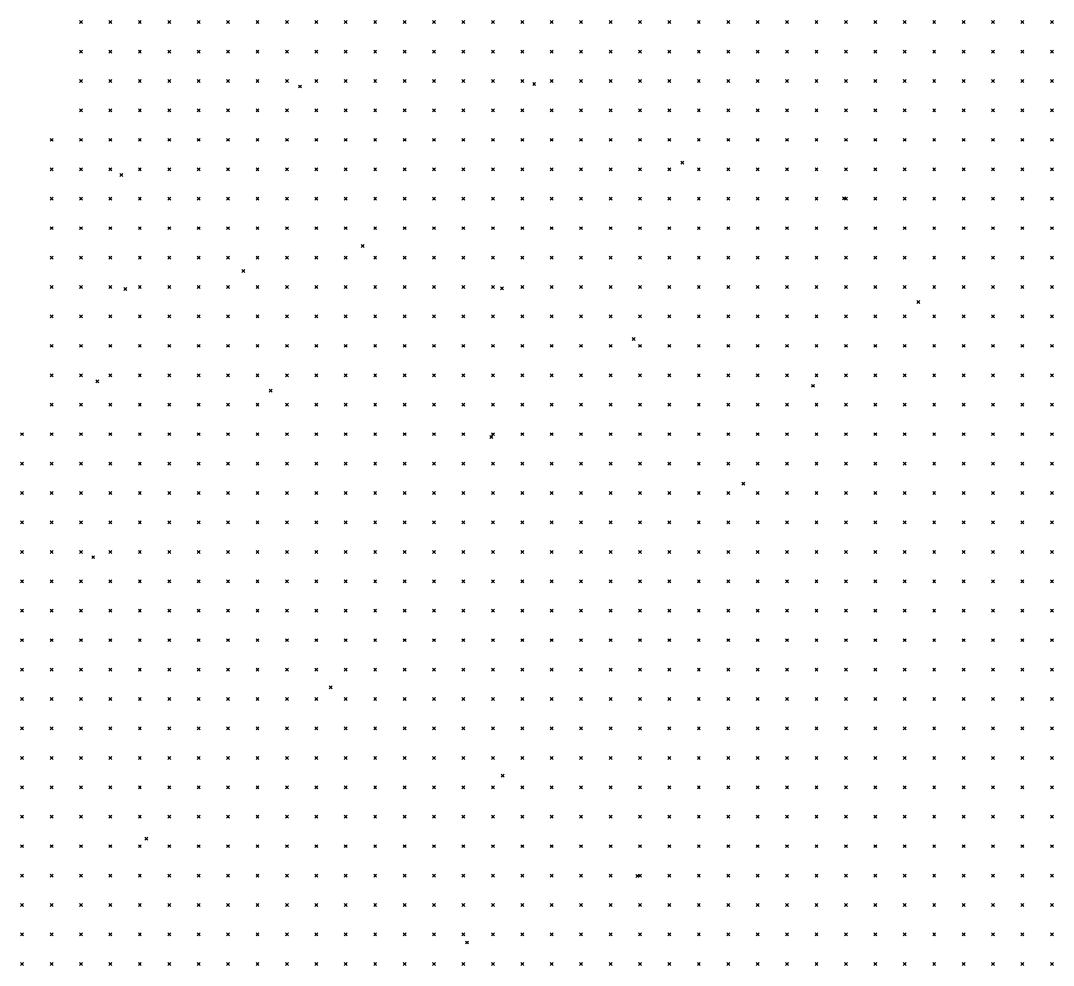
# Model space of a CAD drawing. Header units: metres. Extents: x 441556 to 446409, y 432338 to 461058.
# Drawn here: x 442223.8 to 442329.1, y 456823.9 to 456920.2 of the extents above; entities that cross this region are included whole.
import ezdxf

# ---------------------------------------------------------------- set-up
doc = ezdxf.new("R2010")
doc.units = ezdxf.units.M
doc.header["$MEASUREMENT"] = 0
doc.header["$PDMODE"] = 35
doc.header["$PDSIZE"] = 0.15
doc.layers.add('DTM-NOK-RevN_LIDAR_co_lidar', color=91, linetype='Continuous', lineweight=0)

msp = doc.modelspace()

# ---------------------------------------------------------------- linework, layer by layer
at = {"layer": 'DTM-NOK-RevN_LIDAR_co_lidar'}
for p in [(442229.95, 456920.07, 441.368), (442232.949, 456920.07, 440.173), (442235.949, 456920.07, 438.916), (442238.948, 456920.07, 437.777), (442241.947, 456920.07, 436.683), (442244.947, 456920.07, 435.43), (442247.946, 456920.07, 434.168), (442250.945, 456920.07, 432.759), (442253.945, 456920.07, 431.262), (442256.944, 456920.07, 429.88), (442259.944, 456920.07, 428.109), (442262.943, 456920.07, 426.408), (442265.942, 456920.07, 424.607), (442268.942, 456920.07, 423.233), (442271.941, 456920.07, 421.414), (442274.94, 456920.07, 420.115), (442277.94, 456920.07, 418.593), (442280.939, 456920.07, 417.673), (442283.938, 456920.07, 416.309), (442286.938, 456920.07, 415.335), (442289.937, 456920.07, 414.319), (442292.936, 456920.07, 413.078), (442295.936, 456920.07, 411.757), (442298.935, 456920.07, 410.667), (442301.934, 456920.07, 409.186), (442304.934, 456920.07, 407.687), (442307.933, 456920.07, 406.403), (442310.932, 456920.07, 404.687), (442313.932, 456920.07, 402.839), (442316.931, 456920.07, 401.268), (442319.93, 456920.07, 399.259), (442322.93, 456920.07, 396.864), (442325.929, 456920.07, 394.74), (442328.928, 456920.07, 392.507), (442229.95, 456917.07, 441.086), (442232.949, 456917.07, 439.964), (442235.949, 456917.07, 438.644), (442238.948, 456917.07, 437.536), (442241.947, 456917.07, 436.474), (442244.947, 456917.07, 435.411), (442247.946, 456917.07, 434.236), (442250.945, 456917.07, 432.853), (442253.945, 456917.07, 431.585), (442256.944, 456917.07, 430.326), (442259.944, 456917.07, 428.624), (442262.943, 456917.07, 426.578), (442265.942, 456917.07, 424.917), (442268.942, 456917.07, 423.327), (442271.941, 456917.07, 421.723), (442274.94, 456917.07, 420.189), (442277.94, 456917.07, 418.997), (442280.939, 456917.07, 417.638), (442283.938, 456917.07, 416.248), (442286.938, 456917.07, 415.084), (442289.937, 456917.07, 414.122), (442292.936, 456917.07, 413.065), (442295.936, 456917.07, 411.546), (442298.935, 456917.07, 410.17), (442301.934, 456917.07, 408.642), (442304.934, 456917.07, 407.464), (442307.933, 456917.07, 405.965), (442310.932, 456917.07, 404.155), (442313.932, 456917.07, 402.466), (442316.931, 456917.07, 400.955), (442319.93, 456917.07, 399.304), (442322.93, 456917.07, 397.033), (442325.929, 456917.07, 394.955), (442328.928, 456917.07, 392.514), (442229.95, 456914.071, 440.978), (442232.949, 456914.071, 439.63), (442235.949, 456914.071, 438.31), (442238.948, 456914.071, 437.183), (442241.947, 456914.071, 436.258), (442244.947, 456914.071, 435.406), (442247.946, 456914.071, 434.206), (442250.945, 456914.071, 432.769), (442253.945, 456914.071, 431.6), (442256.944, 456914.071, 430.38), (442259.944, 456914.071, 428.698), (442262.943, 456914.071, 426.842), (442265.942, 456914.071, 424.915), (442268.942, 456914.071, 423.356), (442271.941, 456914.071, 421.807), (442274.94, 456914.071, 420.18), (442276.151, 456913.767, 419.699), (442277.94, 456914.071, 418.711), (442280.939, 456914.071, 417.802), (442283.938, 456914.071, 415.789), (442286.938, 456914.071, 414.517), (442289.937, 456914.071, 413.36), (442292.936, 456914.071, 412.226), (442295.936, 456914.071, 410.633), (442298.935, 456914.071, 409.392), (442301.934, 456914.071, 407.927), (442304.934, 456914.071, 406.771), (442307.933, 456914.071, 405.176), (442310.932, 456914.071, 403.467), (442313.932, 456914.071, 401.917), (442316.931, 456914.071, 400.194), (442319.93, 456914.071, 398.572), (442322.93, 456914.071, 396.778), (442325.929, 456914.071, 394.94), (442328.928, 456914.071, 392.689), (442252.284, 456913.512, 432.249), (442229.95, 456911.071, 440.853), (442232.949, 456911.071, 439.387), (442235.949, 456911.071, 438.085), (442238.948, 456911.071, 437.055), (442241.947, 456911.071, 436.285), (442244.947, 456911.071, 435.165), (442247.946, 456911.071, 433.743), (442250.945, 456911.071, 432.292), (442253.945, 456911.071, 430.569), (442256.944, 456911.071, 428.805), (442259.944, 456911.071, 427.333), (442262.943, 456911.071, 426.146), (442265.942, 456911.071, 424.584), (442268.942, 456911.071, 423.222), (442271.941, 456911.071, 421.652), (442274.94, 456911.071, 419.795), (442277.94, 456911.071, 418.186), (442280.939, 456911.071, 417.351), (442283.938, 456911.071, 415.01), (442286.938, 456911.071, 413.953), (442289.937, 456911.071, 412.621), (442292.936, 456911.071, 411.412), (442295.936, 456911.071, 409.901), (442298.935, 456911.071, 408.719), (442301.934, 456911.071, 407.236), (442304.934, 456911.071, 405.98), (442307.933, 456911.071, 404.346), (442310.932, 456911.071, 402.639), (442313.932, 456911.071, 400.757), (442316.931, 456911.071, 398.655), (442319.93, 456911.071, 397.041), (442322.93, 456911.071, 395.345), (442325.929, 456911.071, 393.959), (442328.928, 456911.071, 392.205), (442226.951, 456908.072, 442.204), (442229.95, 456908.072, 440.775), (442232.949, 456908.072, 439.239), (442235.949, 456908.072, 437.97), (442238.948, 456908.072, 436.936), (442241.947, 456908.072, 435.782), (442244.947, 456908.072, 434.112), (442247.946, 456908.072, 432.252), (442250.945, 456908.072, 430.611), (442253.945, 456908.072, 428.71), (442256.944, 456908.072, 426.675), (442259.944, 456908.072, 425.331), (442262.943, 456908.072, 423.929), (442265.942, 456908.072, 422.792), (442268.942, 456908.072, 421.8), (442271.941, 456908.072, 420.498), (442274.94, 456908.072, 419.136), (442277.94, 456908.072, 417.883), (442280.939, 456908.072, 416.446), (442283.938, 456908.072, 413.998), (442286.938, 456908.072, 413.264), (442289.937, 456908.072, 411.881), (442292.936, 456908.072, 410.632), (442295.936, 456908.072, 409.318), (442298.935, 456908.072, 407.987), (442301.934, 456908.072, 406.5), (442304.934, 456908.072, 405.039), (442307.933, 456908.072, 403.227), (442310.932, 456908.072, 401.548), (442313.932, 456908.072, 399.542), (442316.931, 456908.072, 397.541), (442319.93, 456908.072, 396.097), (442322.93, 456908.072, 393.902), (442325.929, 456908.072, 392.372), (442328.928, 456908.072, 390.705), (442291.244, 456905.761, 410.774), (442226.951, 456905.073, 442.34), (442229.95, 456905.073, 440.787), (442232.949, 456905.073, 439.189), (442234.075, 456904.502, 438.976), (442235.949, 456905.073, 437.591), (442238.948, 456905.073, 436.068), (442241.947, 456905.073, 434.216), (442244.947, 456905.073, 432.126), (442247.946, 456905.073, 430.082), (442250.945, 456905.073, 428.349), (442253.945, 456905.073, 426.717), (442256.944, 456905.073, 424.99), (442259.944, 456905.073, 423.62), (442262.943, 456905.073, 421.607), (442265.942, 456905.073, 420.164), (442268.942, 456905.073, 419.203), (442271.941, 456905.073, 418.501), (442274.94, 456905.073, 418.03), (442277.94, 456905.073, 416.48), (442280.939, 456905.073, 415.289), (442283.938, 456905.073, 412.865), (442286.938, 456905.073, 412.102), (442289.937, 456905.073, 410.925), (442292.936, 456905.073, 409.508), (442295.936, 456905.073, 408.269), (442298.935, 456905.073, 406.922), (442301.934, 456905.073, 405.531), (442304.934, 456905.073, 403.919), (442307.933, 456905.073, 402.041), (442310.932, 456905.073, 400.28), (442313.932, 456905.073, 398.347), (442316.931, 456905.073, 396.605), (442319.93, 456905.073, 395.245), (442322.93, 456905.073, 393.168), (442325.929, 456905.073, 391.113), (442328.928, 456905.073, 388.977), (442226.951, 456902.073, 442.026), (442229.95, 456902.073, 440.311), (442232.949, 456902.073, 438.516), (442235.949, 456902.073, 436.347), (442238.948, 456902.073, 434.459), (442241.947, 456902.073, 432.193), (442244.947, 456902.073, 429.734), (442247.946, 456902.073, 427.856), (442250.945, 456902.073, 426.283), (442253.945, 456902.073, 424.502), (442256.944, 456902.073, 422.695), (442259.944, 456902.073, 421.122), (442262.943, 456902.073, 419.287), (442265.942, 456902.073, 417.675), (442268.942, 456902.073, 416.581), (442271.941, 456902.073, 416.094), (442274.94, 456902.073, 415.421), (442277.94, 456902.073, 414.155), (442280.939, 456902.073, 413.521), (442283.938, 456902.073, 411.402), (442286.938, 456902.073, 410.259), (442289.937, 456902.073, 408.889), (442292.936, 456902.073, 407.736), (442295.936, 456902.073, 406.508), (442298.935, 456902.073, 405.087), (442301.934, 456902.073, 403.782), (442304.934, 456902.073, 402.407), (442307.732, 456902.105, 401.157), (442307.933, 456902.073, 400.858), (442310.932, 456902.073, 399.122), (442313.932, 456902.073, 397.17), (442316.931, 456902.073, 395.317), (442319.93, 456902.073, 393.829), (442322.93, 456902.073, 392.326), (442325.929, 456902.073, 390.336), (442328.928, 456902.073, 388.052), (442226.951, 456899.074, 440.961), (442229.95, 456899.074, 438.858), (442232.949, 456899.074, 436.741), (442235.949, 456899.074, 434.397), (442238.948, 456899.074, 432.32), (442241.947, 456899.074, 430.06), (442244.947, 456899.074, 427.623), (442247.946, 456899.074, 425.864), (442250.945, 456899.074, 424.431), (442253.945, 456899.074, 422.532), (442256.944, 456899.074, 420.353), (442259.944, 456899.074, 418.207), (442262.943, 456899.074, 416.826), (442265.942, 456899.074, 415.391), (442268.942, 456899.074, 414.339), (442271.941, 456899.074, 413.292), (442274.94, 456899.074, 412.171), (442277.94, 456899.074, 412.08), (442280.939, 456899.074, 411.611), (442283.938, 456899.074, 409.559), (442286.938, 456899.074, 407.963), (442289.937, 456899.074, 406.17), (442292.936, 456899.074, 405.43), (442295.936, 456899.074, 404.218), (442298.935, 456899.074, 402.703), (442301.934, 456899.074, 401.497), (442304.934, 456899.074, 400.259), (442307.933, 456899.074, 399.102), (442310.932, 456899.074, 397.893), (442313.932, 456899.074, 396.293), (442316.931, 456899.074, 394.369), (442319.93, 456899.074, 392.495), (442322.93, 456899.074, 391.002), (442325.929, 456899.074, 389.425), (442328.928, 456899.074, 387.491), (442258.669, 456897.265, 417.839), (442226.951, 456896.075, 439.531), (442229.95, 456896.075, 436.912), (442232.949, 456896.075, 434.754), (442235.949, 456896.075, 432.668), (442238.948, 456896.075, 430.236), (442241.947, 456896.075, 428.163), (442244.947, 456896.075, 426.235), (442247.946, 456896.075, 424.473), (442250.945, 456896.075, 423), (442253.945, 456896.075, 421.359), (442256.944, 456896.075, 419.333), (442259.944, 456896.075, 416.926), (442262.943, 456896.075, 415.434), (442265.942, 456896.075, 413.807), (442268.942, 456896.075, 412.324), (442271.941, 456896.075, 410.978), (442274.94, 456896.075, 410.2), (442277.94, 456896.075, 409.765), (442280.939, 456896.075, 409.277), (442283.938, 456896.075, 407.376), (442286.938, 456896.075, 405.709), (442289.937, 456896.075, 404.369), (442292.936, 456896.075, 403.375), (442295.936, 456896.075, 401.968), (442298.935, 456896.075, 400.609), (442301.934, 456896.075, 399.502), (442304.934, 456896.075, 398.019), (442307.933, 456896.075, 396.948), (442310.932, 456896.075, 396.298), (442313.932, 456896.075, 395.257), (442316.931, 456896.075, 393.465), (442319.93, 456896.075, 391.351), (442322.93, 456896.075, 389.754), (442325.929, 456896.075, 388.171), (442328.928, 456896.075, 386.43), (442246.511, 456894.719, 425.006), (442226.951, 456893.075, 438.428), (442229.95, 456893.075, 435.705), (442232.949, 456893.075, 433.446), (442234.46, 456892.865, 432.08), (442235.949, 456893.075, 431.626), (442238.948, 456893.075, 429.667), (442241.947, 456893.075, 427.698), (442244.947, 456893.075, 425.862), (442247.946, 456893.075, 424.194), (442250.945, 456893.075, 422.757), (442253.945, 456893.075, 421.212), (442256.944, 456893.075, 419.289), (442259.944, 456893.075, 417.282), (442262.943, 456893.075, 415.149), (442265.942, 456893.075, 413.039), (442268.942, 456893.075, 410.999), (442271.941, 456893.075, 409.686), (442272.863, 456892.938, 409.094), (442274.94, 456893.075, 408.483), (442277.94, 456893.075, 407.437), (442280.939, 456893.075, 406.167), (442283.938, 456893.075, 404.78), (442286.938, 456893.075, 403.499), (442289.937, 456893.075, 402.467), (442292.936, 456893.075, 401.396), (442295.936, 456893.075, 399.967), (442298.935, 456893.075, 398.722), (442301.934, 456893.075, 397.422), (442304.934, 456893.075, 396.044), (442307.933, 456893.075, 395.047), (442310.932, 456893.075, 394.567), (442313.932, 456893.075, 393.858), (442316.931, 456893.075, 392.283), (442319.93, 456893.075, 390.372), (442322.93, 456893.075, 388.732), (442325.929, 456893.075, 387.028), (442328.928, 456893.075, 385.265), (442315.316, 456891.545, 392.95), (442226.951, 456890.076, 438.143), (442229.95, 456890.076, 436.087), (442232.949, 456890.076, 433.992), (442235.949, 456890.076, 432.088), (442238.948, 456890.076, 430.264), (442241.947, 456890.076, 428.496), (442244.947, 456890.076, 426.857), (442247.946, 456890.076, 425.586), (442250.945, 456890.076, 424.42), (442253.945, 456890.076, 422.669), (442256.944, 456890.076, 420.63), (442259.944, 456890.076, 418.733), (442262.943, 456890.076, 416.252), (442265.942, 456890.076, 413.727), (442268.942, 456890.076, 411.215), (442271.941, 456890.076, 409.403), (442274.94, 456890.076, 407.426), (442277.94, 456890.076, 405.566), (442280.939, 456890.076, 404.332), (442283.938, 456890.076, 402.955), (442286.938, 456890.076, 401.529), (442289.937, 456890.076, 400.323), (442292.936, 456890.076, 399.27), (442295.936, 456890.076, 398.159), (442298.935, 456890.076, 396.768), (442301.934, 456890.076, 395.459), (442304.934, 456890.076, 394.254), (442307.933, 456890.076, 393.089), (442310.932, 456890.076, 392.453), (442313.932, 456890.076, 391.929), (442316.931, 456890.076, 390.788), (442319.93, 456890.076, 389.316), (442322.93, 456890.076, 387.799), (442325.929, 456890.076, 386.273), (442328.928, 456890.076, 384.537), (442286.282, 456887.779, 400.333), (442226.951, 456887.077, 439.396), (442229.95, 456887.077, 437.551), (442232.949, 456887.077, 435.9), (442235.949, 456887.077, 434.154), (442238.948, 456887.077, 432.224), (442241.947, 456887.077, 430.446), (442244.947, 456887.077, 429.104), (442247.946, 456887.077, 427.756), (442250.945, 456887.077, 426.094), (442253.945, 456887.077, 424.036), (442256.944, 456887.077, 421.595), (442259.944, 456887.077, 419.384), (442262.943, 456887.077, 416.906), (442265.942, 456887.077, 414.323), (442268.942, 456887.077, 412.304), (442271.941, 456887.077, 410.009), (442274.94, 456887.077, 408.231), (442277.94, 456887.077, 405.881), (442280.939, 456887.077, 403.979), (442283.938, 456887.077, 402.032), (442286.938, 456887.077, 400.437), (442289.937, 456887.077, 398.81), (442292.936, 456887.077, 397.693), (442295.936, 456887.077, 396.369), (442298.935, 456887.077, 394.928), (442301.934, 456887.077, 393.884), (442304.934, 456887.077, 392.696), (442307.933, 456887.077, 391.388), (442310.932, 456887.077, 390.367), (442313.932, 456887.077, 389.496), (442316.931, 456887.077, 388.832), (442319.93, 456887.077, 388.175), (442322.93, 456887.077, 386.91), (442325.929, 456887.077, 385.542), (442328.928, 456887.077, 383.937), (442226.951, 456884.077, 441.329), (442229.95, 456884.077, 439.983), (442231.606, 456883.45, 439.61), (442232.949, 456884.077, 437.829), (442235.949, 456884.077, 436), (442238.948, 456884.077, 434.184), (442241.947, 456884.077, 432.555), (442244.947, 456884.077, 431.174), (442247.946, 456884.077, 429.379), (442250.945, 456884.077, 427), (442253.945, 456884.077, 424.606), (442256.944, 456884.077, 422.423), (442259.944, 456884.077, 420.075), (442262.943, 456884.077, 417.867), (442265.942, 456884.077, 415.693), (442268.942, 456884.077, 413.312), (442271.941, 456884.077, 411.402), (442274.94, 456884.077, 409.315), (442277.94, 456884.077, 407.278), (442280.939, 456884.077, 405.166), (442283.938, 456884.077, 403.107), (442286.938, 456884.077, 400.974), (442289.937, 456884.077, 398.664), (442292.936, 456884.077, 397.151), (442295.936, 456884.077, 395.648), (442298.935, 456884.077, 394.207), (442301.934, 456884.077, 392.96), (442304.934, 456884.077, 391.708), (442307.933, 456884.077, 390.41), (442310.932, 456884.077, 389.17), (442313.932, 456884.077, 388.055), (442316.931, 456884.077, 387.291), (442319.93, 456884.077, 386.761), (442322.93, 456884.077, 385.812), (442325.929, 456884.077, 384.522), (442328.928, 456884.077, 383.402), (442249.28, 456882.52, 429.598), (442304.572, 456883.004, 391.819), (442226.951, 456881.078, 441.788), (442229.95, 456881.078, 439.866), (442232.949, 456881.078, 438.238), (442235.949, 456881.078, 436.627), (442238.948, 456881.078, 434.677), (442241.947, 456881.078, 432.897), (442244.947, 456881.078, 431.343), (442247.946, 456881.078, 430.152), (442250.945, 456881.078, 428.076), (442253.945, 456881.078, 425.225), (442256.944, 456881.078, 423.715), (442259.944, 456881.078, 421.792), (442262.943, 456881.078, 419.604), (442265.942, 456881.078, 417.494), (442268.942, 456881.078, 414.831), (442271.941, 456881.078, 412.556), (442274.94, 456881.078, 410.513), (442277.94, 456881.078, 408.671), (442280.939, 456881.078, 406.462), (442283.938, 456881.078, 404.148), (442286.938, 456881.078, 402.261), (442289.937, 456881.078, 400.223), (442292.936, 456881.078, 398.284), (442295.936, 456881.078, 396.234), (442298.935, 456881.078, 394.405), (442301.934, 456881.078, 393.117), (442304.934, 456881.078, 392.013), (442307.933, 456881.078, 390.633), (442310.932, 456881.078, 389.309), (442313.932, 456881.078, 388.109), (442316.931, 456881.078, 386.808), (442319.93, 456881.078, 385.657), (442322.93, 456881.078, 384.735), (442325.929, 456881.078, 383.887), (442328.928, 456881.078, 383.055), (442223.951, 456878.079, 443.896), (442226.951, 456878.079, 441.833), (442229.95, 456878.079, 439.674), (442232.949, 456878.079, 437.593), (442235.949, 456878.079, 435.976), (442238.948, 456878.079, 434.226), (442241.947, 456878.079, 432.407), (442244.947, 456878.079, 430.65), (442247.946, 456878.079, 428.846), (442250.945, 456878.079, 426.971), (442253.945, 456878.079, 425.397), (442256.944, 456878.079, 423.817), (442259.944, 456878.079, 421.561), (442262.943, 456878.079, 420.362), (442265.942, 456878.079, 418.29), (442268.942, 456878.079, 415.899), (442271.941, 456878.079, 413.164), (442274.94, 456878.079, 411.165), (442277.94, 456878.079, 409.541), (442280.939, 456878.079, 407.172), (442283.938, 456878.079, 405.134), (442286.938, 456878.079, 403.217), (442289.937, 456878.079, 401.359), (442292.936, 456878.079, 399.192), (442295.936, 456878.079, 397.251), (442298.935, 456878.079, 395.5), (442301.934, 456878.079, 393.96), (442304.934, 456878.079, 392.64), (442307.933, 456878.079, 391.212), (442310.932, 456878.079, 389.79), (442313.932, 456878.079, 388.414), (442316.931, 456878.079, 387.067), (442319.93, 456878.079, 385.95), (442322.93, 456878.079, 385.002), (442325.929, 456878.079, 384.227), (442328.928, 456878.079, 383.262), (442271.787, 456877.779, 413.311), (442223.951, 456875.079, 443.096), (442226.951, 456875.079, 440.674), (442229.95, 456875.079, 438.865), (442232.949, 456875.079, 437.137), (442235.949, 456875.079, 435.509), (442238.948, 456875.079, 433.952), (442241.947, 456875.079, 432.14), (442244.947, 456875.079, 430.588), (442247.946, 456875.079, 428.829), (442250.945, 456875.079, 426.71), (442253.945, 456875.079, 425.208), (442256.944, 456875.079, 423.973), (442259.944, 456875.079, 422.41), (442262.943, 456875.079, 420.577), (442265.942, 456875.079, 418.524), (442268.942, 456875.079, 416.036), (442271.941, 456875.079, 413.876), (442274.94, 456875.079, 412.643), (442277.94, 456875.079, 410.746), (442280.939, 456875.079, 408.605), (442283.938, 456875.079, 406.111), (442286.938, 456875.079, 404.185), (442289.937, 456875.079, 402.729), (442292.936, 456875.079, 400.54), (442295.936, 456875.079, 398.917), (442298.935, 456875.079, 397.266), (442301.934, 456875.079, 395.328), (442304.934, 456875.079, 393.868), (442307.933, 456875.079, 392.158), (442310.932, 456875.079, 390.342), (442313.932, 456875.079, 388.977), (442316.931, 456875.079, 387.504), (442319.93, 456875.079, 385.962), (442322.93, 456875.079, 385.032), (442325.929, 456875.079, 384.383), (442328.928, 456875.079, 383.385), (442297.475, 456873.031, 399.352), (442223.951, 456872.08, 442.169), (442226.951, 456872.08, 440.535), (442229.95, 456872.08, 438.76), (442232.949, 456872.08, 437.001), (442235.949, 456872.08, 435.045), (442238.948, 456872.08, 433.09), (442241.947, 456872.08, 431.317), (442244.947, 456872.08, 429.967), (442247.946, 456872.08, 428.41), (442250.945, 456872.08, 426.623), (442253.945, 456872.08, 425.345), (442256.944, 456872.08, 423.983), (442259.944, 456872.08, 422.218), (442262.943, 456872.08, 420.533), (442265.942, 456872.08, 418.632), (442268.942, 456872.08, 416.871), (442271.941, 456872.08, 415.396), (442274.94, 456872.08, 413.68), (442277.94, 456872.08, 411.369), (442280.939, 456872.08, 409.129), (442283.938, 456872.08, 407.251), (442286.938, 456872.08, 405.272), (442289.937, 456872.08, 403.793), (442292.936, 456872.08, 401.864), (442295.936, 456872.08, 400.242), (442298.935, 456872.08, 398.284), (442301.934, 456872.08, 396.243), (442304.934, 456872.08, 394.327), (442307.933, 456872.08, 392.659), (442310.932, 456872.08, 391.087), (442313.932, 456872.08, 389.346), (442316.931, 456872.08, 387.63), (442319.93, 456872.08, 386.298), (442322.93, 456872.08, 385.278), (442325.929, 456872.08, 384.387), (442328.928, 456872.08, 383.684), (442223.951, 456869.081, 441.257), (442226.951, 456869.081, 440.094), (442229.95, 456869.081, 438.382), (442232.949, 456869.081, 436.421), (442235.949, 456869.081, 434.571), (442238.948, 456869.081, 432.332), (442241.947, 456869.081, 430.403), (442244.947, 456869.081, 428.97), (442247.946, 456869.081, 427.598), (442250.945, 456869.081, 426.337), (442253.945, 456869.081, 425.084), (442256.944, 456869.081, 423.553), (442259.944, 456869.081, 422.015), (442262.943, 456869.081, 420.632), (442265.942, 456869.081, 418.747), (442268.942, 456869.081, 416.393), (442271.941, 456869.081, 414.46), (442274.94, 456869.081, 412.394), (442277.94, 456869.081, 410.594), (442280.939, 456869.081, 408.879), (442283.938, 456869.081, 406.88), (442286.938, 456869.081, 405.125), (442289.937, 456869.081, 403.413), (442292.936, 456869.081, 401.674), (442295.936, 456869.081, 399.982), (442298.935, 456869.081, 398.166), (442301.934, 456869.081, 396.399), (442304.934, 456869.081, 394.363), (442307.933, 456869.081, 392.713), (442310.932, 456869.081, 391.448), (442313.932, 456869.081, 389.838), (442316.931, 456869.081, 388.054), (442319.93, 456869.081, 386.77), (442322.93, 456869.081, 385.756), (442325.929, 456869.081, 384.437), (442328.928, 456869.081, 383.623), (442223.951, 456866.081, 439.293), (442226.951, 456866.081, 438.354), (442229.95, 456866.081, 437.135), (442231.192, 456865.541, 436.385), (442232.949, 456866.081, 435.562), (442235.949, 456866.081, 434.024), (442238.948, 456866.081, 432.086), (442241.947, 456866.081, 430.251), (442244.947, 456866.081, 428.737), (442247.946, 456866.081, 427.375), (442250.945, 456866.081, 426.109), (442253.945, 456866.081, 424.957), (442256.944, 456866.081, 423.889), (442259.944, 456866.081, 422.36), (442262.943, 456866.081, 420.542), (442265.942, 456866.081, 418.792), (442268.942, 456866.081, 416.434), (442271.941, 456866.081, 413.939), (442274.94, 456866.081, 411.909), (442277.94, 456866.081, 410), (442280.939, 456866.081, 408.974), (442283.938, 456866.081, 408.03), (442286.938, 456866.081, 405.024), (442289.937, 456866.081, 403.723), (442292.936, 456866.081, 401.452), (442295.936, 456866.081, 399.428), (442298.935, 456866.081, 397.692), (442301.934, 456866.081, 396.1), (442304.934, 456866.081, 394.006), (442307.933, 456866.081, 392.34), (442310.932, 456866.081, 391.249), (442313.932, 456866.081, 390.124), (442316.931, 456866.081, 388.72), (442319.93, 456866.081, 387.297), (442322.93, 456866.081, 386.193), (442325.929, 456866.081, 384.682), (442328.928, 456866.081, 383.692), (442223.951, 456863.082, 437.173), (442226.951, 456863.082, 436.201), (442229.95, 456863.082, 435.601), (442232.949, 456863.082, 434.588), (442235.949, 456863.082, 433.215), (442238.948, 456863.082, 431.622), (442241.947, 456863.082, 429.723), (442244.947, 456863.082, 427.912), (442247.946, 456863.082, 426.57), (442250.945, 456863.082, 425.329), (442253.945, 456863.082, 423.914), (442256.944, 456863.082, 422.558), (442259.944, 456863.082, 421.129), (442262.943, 456863.082, 419.545), (442265.942, 456863.082, 417.708), (442268.942, 456863.082, 415.537), (442271.941, 456863.082, 413.15), (442274.94, 456863.082, 411.137), (442277.94, 456863.082, 409.507), (442280.939, 456863.082, 408.299), (442283.938, 456863.082, 406.02), (442286.938, 456863.082, 404.556), (442289.937, 456863.082, 403.703), (442292.936, 456863.082, 401.924), (442295.936, 456863.082, 400.406), (442298.935, 456863.082, 397.905), (442301.934, 456863.082, 395.676), (442304.934, 456863.082, 393.791), (442307.933, 456863.082, 392.331), (442310.932, 456863.082, 391.215), (442313.932, 456863.082, 390.129), (442316.931, 456863.082, 388.995), (442319.93, 456863.082, 387.893), (442322.93, 456863.082, 386.818), (442325.929, 456863.082, 385.386), (442328.928, 456863.082, 384.347), (442223.951, 456860.083, 434.948), (442226.951, 456860.083, 433.757), (442229.95, 456860.083, 432.773), (442232.949, 456860.083, 432.473), (442235.949, 456860.083, 432.046), (442238.948, 456860.083, 431.007), (442241.947, 456860.083, 429.423), (442244.947, 456860.083, 427.664), (442247.946, 456860.083, 426.222), (442250.945, 456860.083, 425.109), (442253.945, 456860.083, 423.568), (442256.944, 456860.083, 421.603), (442259.944, 456860.083, 420.132), (442262.943, 456860.083, 418.403), (442265.942, 456860.083, 416.521), (442268.942, 456860.083, 414.466), (442271.941, 456860.083, 412.444), (442274.94, 456860.083, 410.379), (442277.94, 456860.083, 408.616), (442280.939, 456860.083, 406.771), (442283.938, 456860.083, 405.313), (442286.938, 456860.083, 404.245), (442289.937, 456860.083, 402.941), (442292.936, 456860.083, 401.456), (442295.936, 456860.083, 399.202), (442298.935, 456860.083, 397.154), (442301.934, 456860.083, 395.325), (442304.934, 456860.083, 393.757), (442307.933, 456860.083, 392.452), (442310.932, 456860.083, 391.364), (442313.932, 456860.083, 390.368), (442316.931, 456860.083, 389.314), (442319.93, 456860.083, 388.421), (442322.93, 456860.083, 387.708), (442325.929, 456860.083, 386.527), (442328.928, 456860.083, 385.016), (442223.951, 456857.083, 432.188), (442226.951, 456857.083, 431.699), (442229.95, 456857.083, 430.724), (442232.949, 456857.083, 429.914), (442235.949, 456857.083, 429.546), (442238.948, 456857.083, 428.979), (442241.947, 456857.083, 428.148), (442244.947, 456857.083, 427.03), (442247.946, 456857.083, 425.858), (442250.945, 456857.083, 424.922), (442253.945, 456857.083, 423.748), (442256.944, 456857.083, 422.019), (442259.944, 456857.083, 420.243), (442262.943, 456857.083, 418.531), (442265.942, 456857.083, 416.589), (442268.942, 456857.083, 414.757), (442271.941, 456857.083, 412.825), (442274.94, 456857.083, 410.643), (442277.94, 456857.083, 408.311), (442280.939, 456857.083, 406.481), (442283.938, 456857.083, 404.788), (442286.938, 456857.083, 403.259), (442289.937, 456857.083, 401.552), (442292.936, 456857.083, 400.059), (442295.936, 456857.083, 398.667), (442298.935, 456857.083, 396.861), (442301.934, 456857.083, 395.117), (442304.934, 456857.083, 393.897), (442307.933, 456857.083, 392.723), (442310.932, 456857.083, 391.588), (442313.932, 456857.083, 390.57), (442316.931, 456857.083, 389.553), (442319.93, 456857.083, 388.583), (442322.93, 456857.083, 387.667), (442325.929, 456857.083, 386.907), (442328.928, 456857.083, 385.506), (442223.951, 456854.084, 429.391), (442226.951, 456854.084, 428.954), (442229.95, 456854.084, 428.138), (442232.949, 456854.084, 427.391), (442235.949, 456854.084, 426.923), (442238.948, 456854.084, 426.421), (442241.947, 456854.084, 425.829), (442244.947, 456854.084, 425.162), (442247.946, 456854.084, 424.625), (442250.945, 456854.084, 424.19), (442253.945, 456854.084, 423.337), (442256.944, 456854.084, 421.922), (442259.944, 456854.084, 420.398), (442262.943, 456854.084, 418.827), (442265.942, 456854.084, 416.499), (442268.942, 456854.084, 414.822), (442271.941, 456854.084, 413.13), (442274.94, 456854.084, 410.78), (442277.94, 456854.084, 408.336), (442280.939, 456854.084, 406.434), (442283.938, 456854.084, 404.807), (442286.938, 456854.084, 402.956), (442289.937, 456854.084, 401.136), (442292.936, 456854.084, 399.467), (442295.936, 456854.084, 398.121), (442298.935, 456854.084, 396.607), (442301.934, 456854.084, 395.187), (442304.934, 456854.084, 394.015), (442307.933, 456854.084, 392.86), (442310.932, 456854.084, 391.731), (442313.932, 456854.084, 390.682), (442316.931, 456854.084, 389.662), (442319.93, 456854.084, 388.732), (442322.93, 456854.084, 387.799), (442325.929, 456854.084, 386.686), (442328.928, 456854.084, 385.444), (442255.416, 456852.27, 422.346), (442223.951, 456851.085, 426.939), (442226.951, 456851.085, 426.459), (442229.95, 456851.085, 425.836), (442232.949, 456851.085, 425.081), (442235.949, 456851.085, 424.366), (442238.948, 456851.085, 423.694), (442241.947, 456851.085, 423.112), (442244.947, 456851.085, 422.529), (442247.946, 456851.085, 422.287), (442250.945, 456851.085, 422.334), (442253.945, 456851.085, 421.836), (442256.944, 456851.085, 420.728), (442259.944, 456851.085, 419.618), (442262.943, 456851.085, 418.181), (442265.942, 456851.085, 415.611), (442268.942, 456851.085, 414.257), (442271.941, 456851.085, 412.28), (442274.94, 456851.085, 410.259), (442277.94, 456851.085, 408.113), (442280.939, 456851.085, 405.848), (442283.938, 456851.085, 404.409), (442286.938, 456851.085, 402.647), (442289.937, 456851.085, 400.892), (442292.936, 456851.085, 399.227), (442295.936, 456851.085, 397.772), (442298.935, 456851.085, 396.43), (442301.934, 456851.085, 395.27), (442304.934, 456851.085, 394.208), (442307.933, 456851.085, 393.099), (442310.932, 456851.085, 392.01), (442313.932, 456851.085, 390.919), (442316.931, 456851.085, 389.889), (442319.93, 456851.085, 388.899), (442322.93, 456851.085, 387.678), (442325.929, 456851.085, 386.473), (442328.928, 456851.085, 385.171), (442223.951, 456848.085, 424.761), (442226.951, 456848.085, 424.278), (442229.95, 456848.085, 423.737), (442232.949, 456848.085, 423.116), (442235.949, 456848.085, 422.219), (442238.948, 456848.085, 421.234), (442241.947, 456848.085, 420.758), (442244.947, 456848.085, 420.233), (442247.946, 456848.085, 419.836), (442250.945, 456848.085, 419.863), (442253.945, 456848.085, 419.568), (442256.944, 456848.085, 418.935), (442259.944, 456848.085, 418.046), (442262.943, 456848.085, 416.502), (442265.942, 456848.085, 414.587), (442268.942, 456848.085, 413.162), (442271.941, 456848.085, 411.205), (442274.94, 456848.085, 409.569), (442277.94, 456848.085, 408.042), (442280.939, 456848.085, 405.894), (442283.938, 456848.085, 404.261), (442286.938, 456848.085, 402.241), (442289.937, 456848.085, 400.397), (442292.936, 456848.085, 398.993), (442295.936, 456848.085, 397.602), (442298.935, 456848.085, 396.497), (442301.934, 456848.085, 395.51), (442304.934, 456848.085, 394.249), (442307.933, 456848.085, 393.065), (442310.932, 456848.085, 392.024), (442313.932, 456848.085, 390.835), (442316.931, 456848.085, 389.749), (442319.93, 456848.085, 388.7), (442322.93, 456848.085, 387.355), (442325.929, 456848.085, 386.242), (442328.928, 456848.085, 384.881), (442223.951, 456845.086, 423.016), (442226.951, 456845.086, 422.3), (442229.95, 456845.086, 421.514), (442232.949, 456845.086, 420.875), (442235.949, 456845.086, 420.276), (442238.948, 456845.086, 419.244), (442241.947, 456845.086, 418.53), (442244.947, 456845.086, 417.951), (442247.946, 456845.086, 417.408), (442250.945, 456845.086, 417.286), (442253.945, 456845.086, 417.089), (442256.944, 456845.086, 416.588), (442259.944, 456845.086, 415.903), (442262.943, 456845.086, 414.633), (442265.942, 456845.086, 413.639), (442268.942, 456845.086, 412.485), (442271.941, 456845.086, 411.047), (442274.94, 456845.086, 409.596), (442277.94, 456845.086, 408.356), (442280.939, 456845.086, 406.774), (442283.938, 456845.086, 404.396), (442286.938, 456845.086, 402.138), (442289.937, 456845.086, 400.257), (442292.936, 456845.086, 398.559), (442295.936, 456845.086, 397.354), (442298.935, 456845.086, 396.458), (442301.934, 456845.086, 395.307), (442304.934, 456845.086, 394.045), (442307.933, 456845.086, 392.981), (442310.932, 456845.086, 392.005), (442313.932, 456845.086, 390.712), (442316.931, 456845.086, 389.46), (442319.93, 456845.086, 388.409), (442322.93, 456845.086, 387.032), (442325.929, 456845.086, 385.977), (442328.928, 456845.086, 384.825), (442272.943, 456843.261, 411.145), (442223.951, 456842.087, 422.22), (442226.951, 456842.087, 420.923), (442229.95, 456842.087, 419.726), (442232.949, 456842.087, 418.821), (442235.949, 456842.087, 418.211), (442238.948, 456842.087, 417.288), (442241.947, 456842.087, 416.493), (442244.947, 456842.087, 415.852), (442247.946, 456842.087, 415.181), (442250.945, 456842.087, 414.824), (442253.945, 456842.087, 414.478), (442256.944, 456842.087, 413.778), (442259.944, 456842.087, 413.333), (442262.943, 456842.087, 412.918), (442265.942, 456842.087, 412.371), (442268.942, 456842.087, 411.781), (442271.941, 456842.087, 410.933), (442274.94, 456842.087, 409.909), (442277.94, 456842.087, 408.883), (442280.939, 456842.087, 407.217), (442283.938, 456842.087, 404.802), (442286.938, 456842.087, 402.517), (442289.937, 456842.087, 400.54), (442292.936, 456842.087, 398.485), (442295.936, 456842.087, 397.155), (442298.935, 456842.087, 396.242), (442301.934, 456842.087, 394.978), (442304.934, 456842.087, 393.9), (442307.933, 456842.087, 392.983), (442310.932, 456842.087, 392.046), (442313.932, 456842.087, 390.717), (442316.931, 456842.087, 389.328), (442319.93, 456842.087, 388.299), (442322.93, 456842.087, 386.951), (442325.929, 456842.087, 385.903), (442328.928, 456842.087, 385.105), (442223.951, 456839.087, 422.703), (442226.951, 456839.087, 420.91), (442229.95, 456839.087, 419.457), (442232.949, 456839.087, 418.258), (442235.949, 456839.087, 417.169), (442238.948, 456839.087, 416.041), (442241.947, 456839.087, 415.189), (442244.947, 456839.087, 414.459), (442247.946, 456839.087, 413.582), (442250.945, 456839.087, 412.901), (442253.945, 456839.087, 412.433), (442256.944, 456839.087, 411.773), (442259.944, 456839.087, 411.281), (442262.943, 456839.087, 411.105), (442265.942, 456839.087, 410.561), (442268.942, 456839.087, 409.884), (442271.941, 456839.087, 409.425), (442274.94, 456839.087, 409.052), (442277.94, 456839.087, 408.47), (442280.939, 456839.087, 406.971), (442283.938, 456839.087, 405.083), (442286.938, 456839.087, 402.925), (442289.937, 456839.087, 400.917), (442292.936, 456839.087, 399.022), (442295.936, 456839.087, 397.445), (442298.935, 456839.087, 396.222), (442301.934, 456839.087, 395.099), (442304.934, 456839.087, 394.046), (442307.933, 456839.087, 392.918), (442310.932, 456839.087, 391.986), (442313.932, 456839.087, 390.717), (442316.931, 456839.087, 389.173), (442319.93, 456839.087, 388.063), (442322.93, 456839.087, 386.892), (442325.929, 456839.087, 386.152), (442328.928, 456839.087, 385.558), (442236.609, 456836.844, 416.932), (442223.951, 456836.088, 424.009), (442226.951, 456836.088, 422.42), (442229.95, 456836.088, 420.766), (442232.949, 456836.088, 419.21), (442235.949, 456836.088, 417.698), (442238.948, 456836.088, 416.293), (442241.947, 456836.088, 415.153), (442244.947, 456836.088, 414.158), (442247.946, 456836.088, 413.08), (442250.945, 456836.088, 412.077), (442253.945, 456836.088, 411.395), (442256.944, 456836.088, 410.856), (442259.944, 456836.088, 410.241), (442262.943, 456836.088, 409.633), (442265.942, 456836.088, 409.105), (442268.942, 456836.088, 408.123), (442271.941, 456836.088, 407.5), (442274.94, 456836.088, 407.299), (442277.94, 456836.088, 406.844), (442280.939, 456836.088, 406.21), (442283.938, 456836.088, 404.675), (442286.938, 456836.088, 403.023), (442289.937, 456836.088, 401.153), (442292.936, 456836.088, 399.531), (442295.936, 456836.088, 397.92), (442298.935, 456836.088, 396.359), (442301.934, 456836.088, 395.115), (442304.934, 456836.088, 393.847), (442307.933, 456836.088, 392.542), (442310.932, 456836.088, 391.763), (442313.932, 456836.088, 390.608), (442316.931, 456836.088, 389.005), (442319.93, 456836.088, 387.972), (442322.93, 456836.088, 387.009), (442325.929, 456836.088, 386.541), (442328.928, 456836.088, 385.948), (442223.951, 456833.089, 425.837), (442226.951, 456833.089, 424.341), (442229.95, 456833.089, 422.514), (442232.949, 456833.089, 420.715), (442235.949, 456833.089, 418.972), (442238.948, 456833.089, 417.559), (442241.947, 456833.089, 416.18), (442244.947, 456833.089, 414.808), (442247.946, 456833.089, 413.582), (442250.945, 456833.089, 412.273), (442253.945, 456833.089, 411.072), (442256.944, 456833.089, 410.347), (442259.944, 456833.089, 409.671), (442262.943, 456833.089, 408.923), (442265.942, 456833.089, 408.45), (442268.942, 456833.089, 407.775), (442271.941, 456833.089, 406.687), (442274.94, 456833.089, 406.087), (442277.94, 456833.089, 405.518), (442280.939, 456833.089, 404.891), (442283.938, 456833.089, 403.761), (442286.678, 456833.059, 402.79), (442286.938, 456833.089, 402.639), (442289.937, 456833.089, 401.068), (442292.936, 456833.089, 399.625), (442295.936, 456833.089, 397.986), (442298.935, 456833.089, 396.379), (442301.934, 456833.089, 394.87), (442304.934, 456833.089, 393.098), (442307.933, 456833.089, 391.796), (442310.932, 456833.089, 391.223), (442313.932, 456833.089, 390.324), (442316.931, 456833.089, 389.164), (442319.93, 456833.089, 388.382), (442322.93, 456833.089, 387.526), (442325.929, 456833.089, 386.907), (442328.928, 456833.089, 386.251), (442223.951, 456830.089, 427.937), (442226.951, 456830.089, 425.894), (442229.95, 456830.089, 424.146), (442232.949, 456830.089, 422.494), (442235.949, 456830.089, 420.817), (442238.948, 456830.089, 419.441), (442241.947, 456830.089, 417.629), (442244.947, 456830.089, 415.822), (442247.946, 456830.089, 414.49), (442250.945, 456830.089, 413.01), (442253.945, 456830.089, 411.472), (442256.944, 456830.089, 410.353), (442259.944, 456830.089, 409.415), (442262.943, 456830.089, 408.629), (442265.942, 456830.089, 407.874), (442268.942, 456830.089, 407.391), (442271.941, 456830.089, 406.259), (442274.94, 456830.089, 405.405), (442277.94, 456830.089, 404.897), (442280.939, 456830.089, 403.664), (442283.938, 456830.089, 402.636), (442286.938, 456830.089, 401.791), (442289.937, 456830.089, 400.937), (442292.936, 456830.089, 399.547), (442295.936, 456830.089, 397.876), (442298.935, 456830.089, 396.292), (442301.934, 456830.089, 394.772), (442304.934, 456830.089, 392.735), (442307.933, 456830.089, 391.606), (442310.932, 456830.089, 391.195), (442313.932, 456830.089, 390.545), (442316.931, 456830.089, 389.834), (442319.93, 456830.089, 388.891), (442322.93, 456830.089, 387.867), (442325.929, 456830.089, 387.258), (442328.928, 456830.089, 386.591), (442223.951, 456827.09, 429.447), (442226.951, 456827.09, 427.591), (442229.95, 456827.09, 426.114), (442232.949, 456827.09, 424.653), (442235.949, 456827.09, 422.924), (442238.948, 456827.09, 421.498), (442241.947, 456827.09, 419.468), (442244.947, 456827.09, 417.435), (442247.946, 456827.09, 415.928), (442250.945, 456827.09, 414.2), (442253.945, 456827.09, 412.315), (442256.944, 456827.09, 410.801), (442259.944, 456827.09, 409.78), (442262.943, 456827.09, 408.885), (442265.942, 456827.09, 407.802), (442268.942, 456827.09, 406.643), (442269.297, 456826.267, 406.06), (442271.941, 456827.09, 405.583), (442274.94, 456827.09, 404.73), (442277.94, 456827.09, 403.896), (442280.939, 456827.09, 402.642), (442283.938, 456827.09, 401.613), (442286.938, 456827.09, 401.174), (442289.937, 456827.09, 400.829), (442292.936, 456827.09, 399.305), (442295.936, 456827.09, 397.526), (442298.935, 456827.09, 395.887), (442301.934, 456827.09, 394.516), (442304.934, 456827.09, 393.226), (442307.933, 456827.09, 392.715), (442310.932, 456827.09, 392.441), (442313.932, 456827.09, 391.728), (442316.931, 456827.09, 390.794), (442319.93, 456827.09, 389.529), (442322.93, 456827.09, 388.266), (442325.929, 456827.09, 387.566), (442328.928, 456827.09, 386.913), (442223.951, 456824.091, 431.138), (442226.951, 456824.091, 429.584), (442229.95, 456824.091, 428.522), (442232.949, 456824.091, 426.744), (442235.949, 456824.091, 424.729), (442238.948, 456824.091, 423.005), (442241.947, 456824.091, 421.106), (442244.947, 456824.091, 419.18), (442247.946, 456824.091, 417.429), (442250.945, 456824.091, 415.527), (442253.945, 456824.091, 413.662), (442256.944, 456824.091, 412.193), (442259.944, 456824.091, 410.86), (442262.943, 456824.091, 409.615), (442265.942, 456824.091, 408.342), (442268.942, 456824.091, 406.618), (442271.941, 456824.091, 405.295), (442274.94, 456824.091, 404.291), (442277.94, 456824.091, 402.778), (442280.939, 456824.091, 401.563), (442283.938, 456824.091, 400.707), (442286.938, 456824.091, 400.457), (442289.937, 456824.091, 399.889), (442292.936, 456824.091, 398.361), (442295.936, 456824.091, 396.668), (442298.935, 456824.091, 395.28), (442301.934, 456824.091, 394.535), (442304.934, 456824.091, 394.503), (442307.933, 456824.091, 393.922), (442310.932, 456824.091, 393.07), (442313.932, 456824.091, 392.532), (442316.931, 456824.091, 391.596), (442319.93, 456824.091, 390.209), (442322.93, 456824.091, 388.973), (442325.929, 456824.091, 387.992), (442328.928, 456824.091, 387.262)]:
    msp.add_point(p, dxfattribs=at)

doc.saveas('drawing.dxf')
